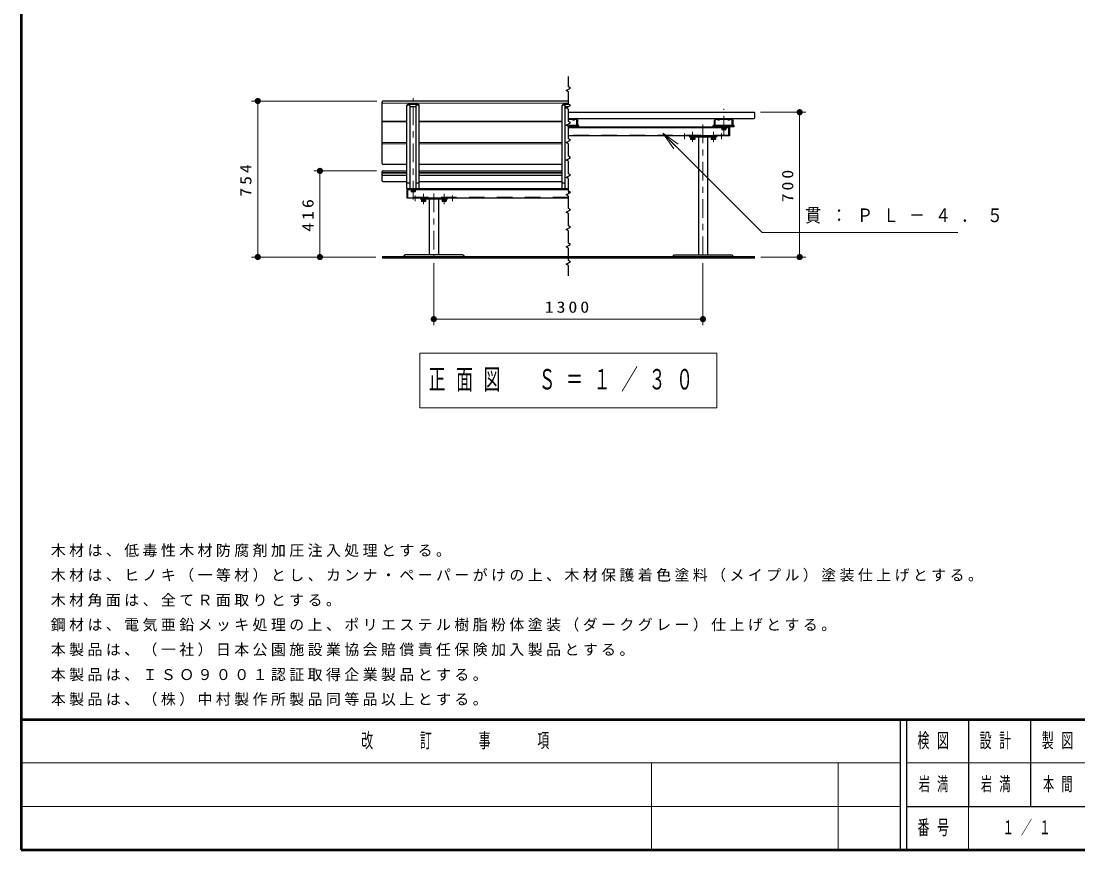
# Model space of a CAD drawing. Units: millimetres on the paper, with parts at other scales. Extents: x -385 to 0, y 0 to 267.
# Drawn here: x -385 to -214.9, y 0 to 133.5 of the extents above; entities that cross this region are included whole.
import ezdxf

# ---------------------------------------------------------------- set-up
doc = ezdxf.new("R2010")
doc.units = ezdxf.units.MM
doc.linetypes.add('USER1', pattern=[4.5, 2.5, -2])
doc.linetypes.add('USER2', pattern=[6, 3, -1, 1, -1])
doc.layers.add('LY_1', color=7, linetype='Continuous', lineweight=25)
doc.layers.add('LY_2', color=7, linetype='Continuous', lineweight=13)
doc.styles.add('ＭＳ ゴシック', font='')
doc.styles.get('ＭＳ ゴシック').set_extended_font_data('MS Gothic')

# ---------------------------------------------------------------- blocks, each defined once
blk = doc.blocks.new('filled_dot')
at = {"color": 0, "linetype": 'Continuous', "lineweight": -2, "const_width": 1.25}
blk.add_lwpolyline([(-0.625, 0, 1), (0.625, 0, 1)], format="xyb", close=True, dxfattribs=at)

msp = doc.modelspace()

# ---------------------------------------------------------------- linework, layer by layer
at = {"layer": 'LY_1', "linetype": 'USER2', "lineweight": 13}
for p, q in [((-321.901, 104.764), (-321.901, 121.094)), ((-275.235, 95.831), (-275.235, 117.095))]:
    msp.add_line(p, q, dxfattribs=at)
at = {"layer": 'LY_1', "lineweight": 13}
for p, q in [((-327.735, 120.631), (-347.901, 120.631)), ((-346.901, 95.497), (-346.901, 120.631)), ((-296.901, 120.293), (-326.901, 120.293)), ((-266.001, 118.831), (-258.675, 118.831)), ((-259.675, 118.831), (-259.675, 95.497)), ((-322.901, 117.37), (-326.901, 117.37)), ((-322.901, 117.294), (-326.901, 117.294)), ((-297.901, 117.37), (-320.901, 117.37)), ((-297.901, 117.294), (-320.901, 117.294)), ((-281.707, 115.429), (-279.585, 113.308)), ((-281.707, 115.429), (-279.232, 113.661)), ((-279.939, 112.954), (-281.707, 115.429)), ((-322.901, 113.943), (-326.901, 113.943)), ((-322.901, 113.756), (-326.901, 113.756)), ((-297.901, 113.943), (-320.901, 113.943)), ((-297.901, 113.756), (-320.901, 113.756)), ((-327.801, 109.371), (-337.901, 109.371)), ((-336.901, 95.497), (-336.901, 109.371)), ((-326.901, 109.089), (-322.901, 109.089)), ((-326.901, 109.034), (-322.901, 109.034)), ((-320.901, 109.089), (-297.901, 109.089)), ((-320.901, 109.034), (-297.901, 109.034)), ((-337.901, 95.497), (-347.901, 95.497)), ((-327.901, 95.497), (-337.901, 95.497)), ((-265.901, 95.497), (-258.675, 95.497)), ((-318.568, 94.497), (-318.568, 84.497)), ((-275.235, 94.497), (-275.235, 84.497)), ((-275.235, 85.497), (-318.568, 85.497)), ((-320.801, 80.018), (-320.801, 71.218)), ((-273.001, 80.018), (-320.801, 80.018)), ((-273.001, 71.218), (-273.001, 80.018)), ((-320.801, 71.218), (-273.001, 71.218))]:
    msp.add_line(p, q, dxfattribs=at)
at = {"layer": 'LY_1'}
for p, q in [((-326.901, 110.553), (-326.901, 120.464)), ((-296.901, 120.631), (-326.734, 120.631)), ((-322.901, 106.562), (-322.901, 119.894)), ((-321.068, 120.061), (-322.734, 120.061)), ((-322.468, 119.961), (-322.734, 119.961)), ((-322.401, 106.611), (-322.401, 119.895)), ((-322.301, 119.726), (-321.501, 119.726)), ((-321.401, 106.611), (-321.401, 119.895)), ((-321.068, 119.961), (-321.334, 119.961)), ((-320.901, 106.562), (-320.901, 119.894)), ((-297.901, 106.562), (-297.901, 119.894)), ((-296.901, 120.061), (-297.735, 120.061)), ((-297.468, 119.961), (-297.735, 119.961)), ((-297.401, 106.611), (-297.401, 119.895)), ((-297.301, 119.726), (-296.901, 119.726)), ((-296.281, 117.681), (-296.281, 117.664)), ((-295.888, 117.681), (-296.281, 117.681)), ((-295.888, 117.664), (-296.281, 117.664)), ((-295.888, 117.681), (-295.888, 117.664)), ((-272.915, 117.681), (-272.915, 117.664)), ((-272.522, 117.681), (-272.915, 117.681)), ((-272.522, 117.664), (-272.915, 117.664)), ((-272.522, 117.681), (-272.522, 117.664)), ((-271.282, 117.681), (-271.282, 117.664)), ((-270.888, 117.681), (-271.282, 117.681)), ((-270.888, 117.664), (-271.282, 117.664)), ((-270.888, 117.681), (-270.888, 117.664)), ((-326.901, 107.764), (-326.901, 109.271)), ((-326.801, 109.371), (-322.901, 109.371)), ((-322.901, 110.405), (-326.734, 110.405)), ((-297.901, 110.405), (-320.901, 110.405)), ((-320.901, 109.371), (-297.901, 109.371)), ((-326.801, 108.664), (-322.901, 108.664)), ((-326.801, 107.664), (-322.901, 107.664)), ((-322.834, 107.464), (-322.401, 107.464)), ((-321.401, 107.464), (-320.968, 107.464)), ((-320.901, 108.664), (-297.901, 108.664)), ((-320.901, 107.664), (-297.901, 107.664)), ((-297.835, 107.464), (-297.401, 107.464)), ((-320.95, 106.497), (-322.852, 106.497)), ((-321.901, 106.497), (-322.305, 106.511)), ((-322.251, 106.347), (-321.551, 106.347)), ((-322.251, 106.347), (-322.251, 106.297)), ((-322.251, 106.297), (-321.551, 106.297)), ((-322.208, 106.297), (-322.208, 106.214)), ((-321.594, 106.297), (-322.208, 106.297)), ((-321.594, 106.214), (-322.208, 106.214)), ((-321.923, 106.297), (-321.901, 106.214)), ((-321.901, 106.497), (-321.498, 106.511)), ((-321.901, 106.297), (-321.879, 106.214)), ((-321.594, 106.297), (-321.594, 106.214)), ((-321.551, 106.297), (-321.551, 106.347)), ((-296.901, 106.497), (-297.852, 106.497)), ((-296.901, 106.497), (-297.305, 106.511)), ((-320.584, 104.797), (-319.884, 104.797)), ((-320.584, 104.797), (-320.584, 104.747)), ((-320.584, 104.747), (-319.884, 104.747)), ((-320.541, 104.747), (-320.541, 104.664)), ((-319.928, 104.747), (-320.541, 104.747)), ((-319.928, 104.664), (-320.541, 104.664)), ((-320.257, 104.747), (-320.234, 104.664)), ((-320.234, 104.747), (-320.212, 104.664)), ((-319.928, 104.747), (-319.928, 104.664)), ((-319.884, 104.747), (-319.884, 104.797)), ((-317.251, 104.797), (-316.551, 104.797)), ((-317.251, 104.797), (-317.251, 104.747)), ((-317.251, 104.747), (-316.551, 104.747)), ((-317.208, 104.747), (-317.208, 104.664)), ((-316.594, 104.747), (-317.208, 104.747)), ((-316.594, 104.664), (-317.208, 104.664)), ((-316.923, 104.747), (-316.901, 104.664)), ((-316.901, 104.747), (-316.879, 104.664)), ((-316.594, 104.747), (-316.594, 104.664)), ((-316.551, 104.747), (-316.551, 104.797)), ((-323.235, 95.831), (-323.568, 95.497)), ((-313.901, 95.831), (-323.235, 95.831)), ((-313.901, 95.831), (-313.568, 95.497)), ((-279.901, 95.831), (-280.235, 95.497)), ((-279.901, 95.831), (-270.568, 95.831)), ((-270.568, 95.831), (-270.235, 95.497))]:
    msp.add_line(p, q, dxfattribs=at)
at = {"layer": 'LY_1', "color": 40, "linetype": 'USER2', "lineweight": 13}
msp.add_line((-271.902, 115.227), (-271.902, 119.364), dxfattribs=at)
at = {"layer": 'LY_1', "color": 40}
for p, q in [((-296.901, 118.831), (-267.002, 118.831)), ((-296.901, 117.831), (-295.668, 117.831)), ((-296.901, 117.831), (-267.002, 117.831)), ((-296.901, 117.681), (-295.685, 117.681)), ((-295.551, 116.497), (-295.551, 117.547)), ((-295.401, 116.497), (-295.401, 117.564)), ((-273.402, 116.497), (-273.402, 117.564)), ((-273.252, 116.497), (-273.252, 117.547)), ((-273.135, 117.831), (-270.668, 117.831)), ((-273.118, 117.681), (-270.685, 117.681)), ((-270.552, 116.497), (-270.552, 117.547)), ((-270.402, 116.497), (-270.402, 117.564)), ((-266.902, 117.931), (-266.902, 118.731)), ((-295.201, 116.697), (-296.901, 116.697)), ((-295.201, 116.497), (-296.901, 116.497)), ((-295.201, 116.497), (-295.201, 116.697)), ((-270.202, 116.697), (-273.601, 116.697)), ((-273.601, 116.497), (-273.601, 116.697)), ((-270.202, 116.497), (-273.601, 116.497)), ((-270.202, 116.497), (-270.202, 116.697))]:
    msp.add_line(p, q, dxfattribs=at)
at = {"layer": 'LY_1', "color": 4}
for p, q in [((-296.901, 116.497), (-270.918, 116.497)), ((-296.901, 116.347), (-271.068, 116.347)), ((-296.068, 116.347), (-296.068, 116.497)), ((-272.735, 116.347), (-272.735, 116.497)), ((-271.068, 114.997), (-271.068, 116.497)), ((-270.918, 114.997), (-270.918, 116.497)), ((-270.918, 114.997), (-296.901, 114.997)), ((-277.401, 114.997), (-277.401, 114.797)), ((-277.401, 114.997), (-273.068, 114.997)), ((-273.068, 114.797), (-277.401, 114.797)), ((-275.985, 114.797), (-275.985, 95.831)), ((-274.485, 114.797), (-274.485, 95.831)), ((-273.068, 114.997), (-273.068, 114.797)), ((-296.901, 106.497), (-322.884, 106.497)), ((-322.884, 104.997), (-322.884, 106.497)), ((-322.734, 104.997), (-322.734, 106.497)), ((-296.901, 106.347), (-322.734, 106.347)), ((-321.068, 106.347), (-321.068, 106.497)), ((-297.735, 106.347), (-297.735, 106.497)), ((-296.901, 104.997), (-322.884, 104.997)), ((-320.734, 104.997), (-316.401, 104.997)), ((-320.734, 104.997), (-320.734, 104.797)), ((-316.401, 104.797), (-320.734, 104.797)), ((-319.318, 104.797), (-319.318, 95.831)), ((-317.818, 104.797), (-317.818, 95.831)), ((-316.401, 104.997), (-316.401, 104.797))]:
    msp.add_line(p, q, dxfattribs=at)
at = {"layer": 'LY_1', "color": 131}
for p, q in [((-272.252, 116.347), (-272.252, 116.297)), ((-272.252, 116.347), (-271.552, 116.347)), ((-272.252, 116.297), (-271.552, 116.297)), ((-271.574, 116.214), (-272.229, 116.214)), ((-272.229, 116.214), (-272.229, 116.031)), ((-272.229, 116.031), (-272.177, 116.001)), ((-271.595, 116.297), (-272.208, 116.297)), ((-272.208, 116.297), (-272.208, 116.214)), ((-271.595, 116.214), (-272.208, 116.214)), ((-271.627, 116.001), (-272.177, 116.001)), ((-272.065, 116.214), (-272.065, 116.031)), ((-271.924, 116.297), (-271.902, 116.214)), ((-271.902, 116.297), (-271.879, 116.214)), ((-271.738, 116.214), (-271.738, 116.031)), ((-271.574, 116.031), (-271.627, 116.001)), ((-271.595, 116.297), (-271.595, 116.214)), ((-271.574, 116.214), (-271.574, 116.031)), ((-271.552, 116.297), (-271.552, 116.347)), ((-277.251, 114.797), (-277.251, 114.747)), ((-277.251, 114.797), (-276.551, 114.797)), ((-277.251, 114.747), (-276.551, 114.747)), ((-277.228, 114.664), (-277.228, 114.481)), ((-276.574, 114.664), (-277.228, 114.664)), ((-277.228, 114.481), (-277.176, 114.451)), ((-276.595, 114.747), (-277.208, 114.747)), ((-277.208, 114.747), (-277.208, 114.664)), ((-276.595, 114.664), (-277.208, 114.664)), ((-276.626, 114.451), (-277.176, 114.451)), ((-277.065, 114.664), (-277.065, 114.481)), ((-276.924, 114.747), (-276.901, 114.664)), ((-276.901, 114.747), (-276.879, 114.664)), ((-276.738, 114.664), (-276.738, 114.481)), ((-276.574, 114.481), (-276.626, 114.451)), ((-276.595, 114.747), (-276.595, 114.664)), ((-276.574, 114.664), (-276.574, 114.481)), ((-276.551, 114.747), (-276.551, 114.797)), ((-273.918, 114.797), (-273.918, 114.747)), ((-273.918, 114.797), (-273.218, 114.797)), ((-273.918, 114.747), (-273.218, 114.747)), ((-273.895, 114.664), (-273.895, 114.481)), ((-273.241, 114.664), (-273.895, 114.664)), ((-273.895, 114.481), (-273.843, 114.451)), ((-273.261, 114.747), (-273.875, 114.747)), ((-273.875, 114.747), (-273.875, 114.664)), ((-273.261, 114.664), (-273.875, 114.664)), ((-273.293, 114.451), (-273.843, 114.451)), ((-273.732, 114.664), (-273.732, 114.481)), ((-273.59, 114.747), (-273.568, 114.664)), ((-273.568, 114.747), (-273.546, 114.664)), ((-273.404, 114.664), (-273.404, 114.481)), ((-273.241, 114.481), (-273.293, 114.451)), ((-273.261, 114.747), (-273.261, 114.664)), ((-273.241, 114.664), (-273.241, 114.481)), ((-273.218, 114.747), (-273.218, 114.797)), ((-322.228, 106.214), (-322.228, 106.031)), ((-321.574, 106.214), (-322.228, 106.214)), ((-322.228, 106.031), (-322.176, 106)), ((-321.626, 106), (-322.176, 106)), ((-322.065, 106.214), (-322.065, 106.031)), ((-321.737, 106.214), (-321.737, 106.031)), ((-321.574, 106.031), (-321.626, 106)), ((-321.574, 106.214), (-321.574, 106.031)), ((-320.562, 104.664), (-320.562, 104.481)), ((-319.907, 104.664), (-320.562, 104.664)), ((-320.562, 104.481), (-320.509, 104.45)), ((-319.959, 104.45), (-320.509, 104.45)), ((-320.398, 104.664), (-320.398, 104.481)), ((-320.071, 104.664), (-320.071, 104.481)), ((-319.907, 104.481), (-319.959, 104.45)), ((-319.907, 104.664), (-319.907, 104.481)), ((-317.228, 104.664), (-317.228, 104.481)), ((-316.574, 104.664), (-317.228, 104.664)), ((-317.228, 104.481), (-317.176, 104.45)), ((-316.626, 104.45), (-317.176, 104.45)), ((-317.065, 104.664), (-317.065, 104.481)), ((-316.737, 104.664), (-316.737, 104.481)), ((-316.574, 104.481), (-316.626, 104.45)), ((-316.574, 104.664), (-316.574, 104.481))]:
    msp.add_line(p, q, dxfattribs=at)
at = {"layer": 'LY_1', "color": 4, "linetype": 'USER2', "lineweight": 13}
for p, q in [((-271.902, 116.747), (-271.902, 115.853)), ((-278.235, 115.397), (-278.235, 114.503)), ((-276.901, 115.661), (-276.901, 114.035)), ((-276.901, 115.397), (-276.901, 114.503)), ((-275.235, 115.397), (-275.235, 114.503)), ((-273.568, 115.661), (-273.568, 114.035)), ((-273.568, 115.397), (-273.568, 114.503)), ((-272.235, 115.397), (-272.235, 114.503)), ((-321.901, 106.747), (-321.901, 105.853)), ((-320.234, 105.661), (-320.234, 104.035)), ((-318.568, 105.729), (-318.568, 95.497)), ((-318.568, 105.729), (-318.568, 95.497)), ((-316.901, 105.661), (-316.901, 104.035)), ((-296.901, 106.747), (-296.901, 105.853)), ((-321.568, 105.397), (-321.568, 104.503)), ((-315.568, 105.397), (-315.568, 104.503))]:
    msp.add_line(p, q, dxfattribs=at)
at = {"layer": 'LY_1', "color": 4, "linetype": 'USER1', "lineweight": 13}
for p, q in [((-271.068, 115.147), (-296.901, 115.147)), ((-296.901, 105.147), (-322.734, 105.147))]:
    msp.add_line(p, q, dxfattribs=at)
at = {"layer": 'LY_1', "lineweight": 50}
msp.add_line((-326.901, 95.497), (-266.901, 95.497), dxfattribs=at)
at = {"layer": 'LY_1'}
msp.add_lwpolyline([(-296.901, 92.483), (-296.901, 94.123), (-297.248, 94.323), (-296.555, 94.723), (-296.901, 94.923), (-296.901, 96.923), (-297.248, 97.123), (-296.555, 97.523), (-296.901, 97.723), (-296.901, 99.723), (-297.248, 99.923), (-296.555, 100.323), (-296.901, 100.523), (-296.901, 102.523), (-297.248, 102.723), (-296.555, 103.123), (-296.901, 103.323), (-296.901, 105.323), (-297.248, 105.523), (-296.555, 105.923), (-296.901, 106.123), (-296.901, 108.123), (-297.248, 108.323), (-296.555, 108.723), (-296.901, 108.923), (-296.901, 110.923), (-297.248, 111.123), (-296.555, 111.523), (-296.901, 111.723), (-296.901, 113.723), (-297.248, 113.923), (-296.555, 114.323), (-296.901, 114.523), (-296.901, 116.523), (-297.248, 116.723), (-296.555, 117.123), (-296.901, 117.323), (-296.901, 119.323), (-297.248, 119.523), (-296.555, 119.923), (-296.901, 120.123), (-296.901, 122.123), (-297.248, 122.323), (-296.555, 122.723), (-296.901, 122.923), (-296.901, 124.562)], dxfattribs=at)
at = {"layer": 'LY_1', "lineweight": 13}
msp.add_lwpolyline([(-281.707, 115.429), (-265.727, 99.449), (-234.198, 99.449)], dxfattribs=at)
at = {"layer": 'LY_1'}
for centre, radius, start, end in [((-326.734, 120.464), 0.167, 90, 180), ((-322.734, 119.894), 0.167, 90, 180), ((-322.734, 119.795), 0.167, 90, 180), ((-322.468, 119.895), 0.0667, 0, 90), ((-322.301, 119.826), 0.1, 180, 270), ((-321.501, 119.826), 0.1, 270, 0), ((-321.334, 119.895), 0.0667, 90, 180), ((-321.068, 119.894), 0.167, 0, 90), ((-321.068, 119.795), 0.167, 0, 90), ((-297.735, 119.894), 0.167, 90, 180), ((-297.735, 119.795), 0.167, 90, 180), ((-297.468, 119.895), 0.0667, 0, 90), ((-297.301, 119.826), 0.1, 180, 270), ((-296.085, 117.844), 0.267, 222.43594, 317.56406), ((-272.718, 117.844), 0.267, 222.43594, 317.56406), ((-271.085, 117.844), 0.267, 222.43594, 317.56406), ((-326.734, 110.571), 0.167, 180, 270), ((-326.801, 109.271), 0.1, 90, 180), ((-326.801, 108.564), 0.1, 90, 180), ((-326.801, 107.764), 0.1, 180, 270), ((-322.834, 107.531), 0.0667, 180, 270), ((-320.968, 107.531), 0.0667, 270, 0), ((-297.835, 107.531), 0.0667, 180, 270), ((-322.834, 106.562), 0.0667, 180, 254.94761), ((-322.301, 106.611), 0.1, 180, 268), ((-321.501, 106.611), 0.1, 272, 0), ((-320.968, 106.562), 0.0667, 285.05239, 0), ((-297.835, 106.562), 0.0667, 180, 254.94761), ((-297.301, 106.611), 0.1, 180, 268)]:
    msp.add_arc(centre, radius, start, end, dxfattribs=at)
at = {"layer": 'LY_1', "color": 40}
for centre, radius, start, end in [((-295.685, 117.547), 0.133, 0, 90), ((-295.668, 117.564), 0.267, 0, 90), ((-273.135, 117.564), 0.267, 90, 180), ((-273.118, 117.547), 0.133, 90, 180), ((-270.685, 117.547), 0.133, 0, 90), ((-270.668, 117.564), 0.267, 0, 90), ((-267.002, 118.731), 0.1, 0, 90), ((-267.002, 117.931), 0.1, 270, 0)]:
    msp.add_arc(centre, radius, start, end, dxfattribs=at)
at = {"layer": 'LY_1', "color": 131}
for centre, radius, start, end in [((-272.147, 116.172), 0.164, 240.00001, 299.99999), ((-271.902, 116.46), 0.459, 249.136, 290.864), ((-271.656, 116.172), 0.164, 240.00001, 299.99999), ((-277.147, 114.622), 0.164, 240.00001, 299.99999), ((-276.901, 114.91), 0.459, 249.136, 290.864), ((-276.656, 114.622), 0.164, 240.00001, 299.99999), ((-273.813, 114.622), 0.164, 240.00001, 299.99999), ((-273.568, 114.91), 0.459, 249.136, 290.864), ((-273.323, 114.622), 0.164, 240.00001, 299.99999), ((-322.146, 106.172), 0.164, 240.00001, 299.99999), ((-321.901, 106.46), 0.459, 249.136, 290.864), ((-321.656, 106.172), 0.164, 240.00001, 299.99999), ((-320.48, 104.622), 0.164, 240.00001, 299.99999), ((-320.234, 104.91), 0.459, 249.136, 290.864), ((-319.989, 104.622), 0.164, 240.00001, 299.99999), ((-317.146, 104.622), 0.164, 240.00001, 299.99999), ((-316.901, 104.91), 0.459, 249.136, 290.864), ((-316.656, 104.622), 0.164, 240.00001, 299.99999)]:
    msp.add_arc(centre, radius, start, end, dxfattribs=at)
at = {"layer": 'LY_2', "lineweight": 50}
for p, q in [((-385, 267), (-385, 0)), ((-385, 21), (0, 21)), ((-385, 0), (0, 0))]:
    msp.add_line(p, q, dxfattribs=at)
at = {"layer": 'LY_2', "color": 211, "lineweight": 25}
for p, q in [((-243.5, 21), (-243.5, 0)), ((-242.5, 21), (-242.5, 0)), ((-232.5, 21), (-232.5, 7)), ((-222.5, 21), (-222.5, 7)), ((-242.5, 7), (0, 7))]:
    msp.add_line(p, q, dxfattribs=at)
at = {"layer": 'LY_2'}
for p, q in [((-385, 14), (-243.5, 14)), ((-283.5, 14), (-283.5, 0)), ((-253.5, 14), (-253.5, 0)), ((-242.5, 14), (-187.5, 14)), ((-385, 7), (-243.5, 7)), ((-232.5, 7), (-232.5, 0))]:
    msp.add_line(p, q, dxfattribs=at)

# ---------------------------------------------------------------- block references
at = {"layer": 'LY_1', "lineweight": 13, "xscale": 0.4, "yscale": 0.4}
for p, rotation in [((-346.901, 120.631), 270), ((-259.675, 118.831), 270), ((-336.901, 109.371), 270), ((-346.901, 95.497), 90), ((-336.901, 95.497), 90), ((-259.675, 95.497), 90), ((-275.235, 85.497), 180)]:
    msp.add_blockref('filled_dot', p, dxfattribs=dict(at, rotation=rotation))
msp.add_blockref('filled_dot', (-318.568, 85.497), dxfattribs=at)

# ---------------------------------------------------------------- texts
at = {"layer": 'LY_1', "char_height": 1.833, "attachment_point": 8, "rotation": 90, "style": 'ＭＳ ゴシック'}
for s, insert in [('\\T1.33;\\W1.15;754', (-347.901, 108.064)), ('\\T1.33;\\W1.15;700', (-260.675, 107.164)), ('\\T1.33;\\W1.15;416', (-337.901, 102.434))]:
    msp.add_mtext(s, dxfattribs=dict(at, insert=insert))
at = {"layer": 'LY_1', "style": 'ＭＳ ゴシック'}
for s, insert, char_height, attachment_point in [('\\T1.64;\\W0.85;貫：ＰＬ－４．５', (-258.781, 102.099), 2.199, 4), ('\\T1.33;\\W1.15;1300', (-296.901, 86.497), 1.833, 8), ('\\T1.64;\\W0.6;正面図\u3000Ｓ＝１／３０', (-319.401, 75.618), 3.299, 4), ('\\T1.23;木材は、低毒性木材防腐剤加圧注入処理とする。', (-380.22, 47.164), 1.76, 7), ('\\T1.23;木材は、ヒノキ（一等材）とし、カンナ・ペーパーがけの上、木材保護着色塗料（メイプル）塗装仕上げとする。', (-380.22, 43.164), 1.76, 7), ('\\T1.23;木材角面は、全てＲ面取りとする。', (-380.22, 39.164), 1.76, 7), ('\\T1.23;鋼材は、電気亜鉛メッキ処理の上、ポリエステル樹脂粉体塗装（ダークグレー）仕上げとする。', (-380.22, 35.164), 1.76, 7), ('\\T1.23;本製品は、（一社）日本公園施設業協会賠償責任保険加入製品とする。', (-380.22, 31.164), 1.76, 7), ('\\T1.23;本製品は、ＩＳＯ９００１認証取得企業製品とする。', (-380.22, 27.164), 1.76, 7), ('\\T1.23;本製品は、（株）中村製作所製品同等品以上とする。', (-380.22, 23.164), 1.76, 7), ('\\T1.64;\\W0.6;岩満', (-240.5, 10.5), 2.199, 4), ('\\T1.64;\\W0.6;岩満', (-230.5, 10.5), 2.199, 4), ('\\T1.64;\\W0.6;本間', (-220.5, 10.5), 2.199, 4), ('\\T1.64;\\W0.6;１／１', (-227, 3.5), 2.199, 4)]:
    msp.add_mtext(s, dxfattribs=dict(at, insert=insert, char_height=char_height, attachment_point=attachment_point))
at = {"layer": 'LY_2', "color": 4, "char_height": 2.346, "attachment_point": 4, "style": 'ＭＳ ゴシック'}
for s, insert in [('\\T1.64;\\W0.6;改\u3000\u3000訂\u3000\u3000事\u3000\u3000項', (-330.25, 17.5)), ('\\T1.64;\\W0.6;検図', (-240.7, 17.5)), ('\\T1.64;\\W0.6;設計', (-230.7, 17.5)), ('\\T1.64;\\W0.6;製図', (-220.7, 17.5)), ('\\T1.64;\\W0.6;番号', (-240.7, 3.5))]:
    msp.add_mtext(s, dxfattribs=dict(at, insert=insert))

doc.saveas('drawing.dxf')
